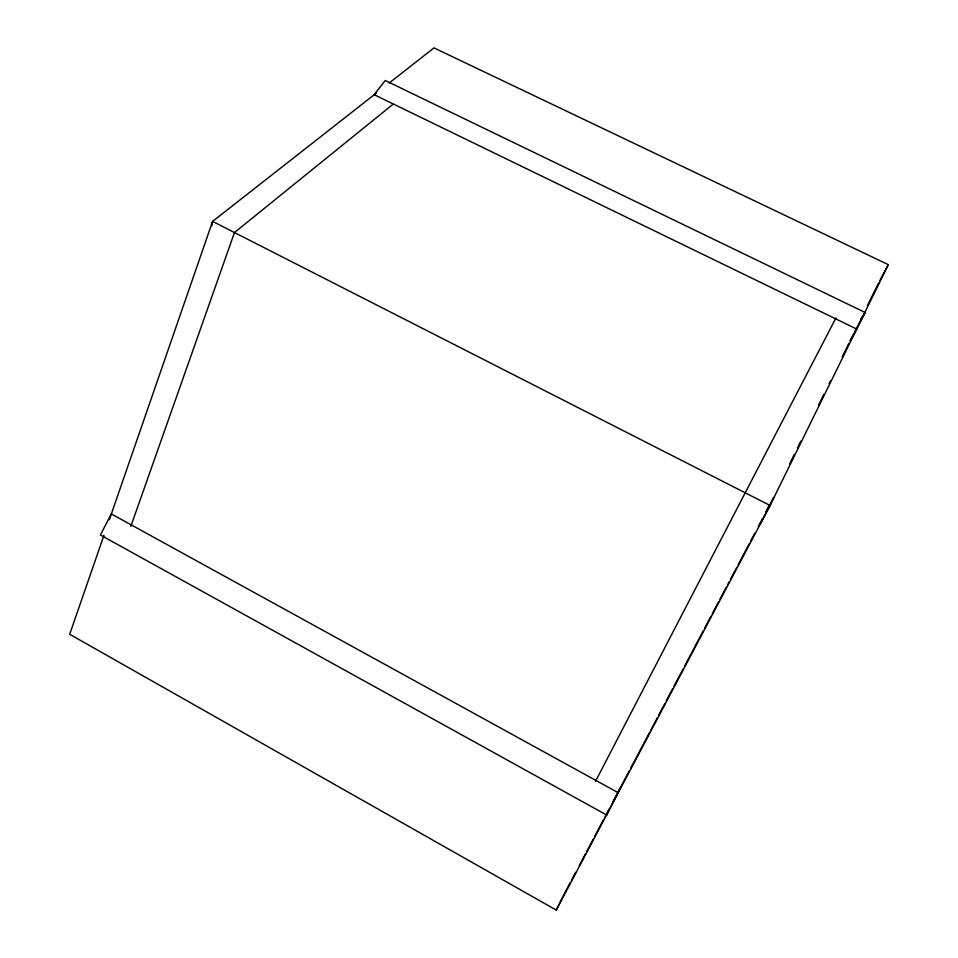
<?xml version="1.0" encoding="UTF-8"?>
<svg xmlns="http://www.w3.org/2000/svg" width="958" height="958" viewBox="0 0 958 958"><rect width="100%" height="100%" fill="white"/><g stroke="black" fill="none" stroke-linecap="round" stroke-linejoin="round"><path stroke-width="1.44" d="M211.826 225.825L212.592 221.406L376.29 93.118M103.955 535.306L69.695 634.28L556.263 910.1L770.076 505.465L888.305 264.659L433.986 47.9L389.247 82.975M109.344 519.751L212.592 221.406L770.076 505.465L759.993 524.17L762.628 518.805M130.815 526.385L234.471 232.554L393.403 103.955M618.281 792.745L111.284 513.919L100.41 534.995L606.689 815.042L619.91 788.602M606.689 815.042L608.45 810.696M770.076 505.465L773.669 497.537L766.005 512.051L769.214 505.417M556.263 910.1L562.454 897.371M789.631 463.888L794.242 454.511M797.535 447.817L800.828 441.111M818.611 404.947L823.88 394.229M829.149 383.511L830.466 380.841M842.333 356.723L846.944 347.347M850.237 340.653L853.53 333.947M860.775 319.218L862.092 316.535M867.361 305.818L878.558 283.053M856.692 329.061L865.098 312.488L385.224 80.484L374.147 94.686L856.692 329.061L850.225 340.856M835.939 317.972L595.517 781.297M563.16 896.053L570.13 882.857M571.519 880.222L575.698 872.307M579.183 865.709L585.458 853.829M586.859 851.183L593.134 839.316M594.523 836.669L603.588 819.521M604.977 816.875L609.156 808.959M612.641 802.361L629.37 770.687M630.771 768.053L649.596 732.427M650.985 729.78L657.26 717.913M658.649 715.267L664.924 703.388M666.325 700.753L672.588 688.874M673.989 686.239L683.054 669.079M684.443 666.445L703.268 630.819M704.657 628.173L710.932 616.305M712.321 613.659L718.596 601.78M719.997 599.145L726.272 587.266M727.661 584.631L729.05 581.985M730.451 579.351L736.726 567.471M738.115 564.837L749.264 543.725M750.665 541.078L754.844 533.163M758.329 526.565L762.508 518.649M879.911 280.395L888.305 264.659M855.087 330.773L865.098 312.488M847.339 346.101L848.788 343.479"/></g></svg>
